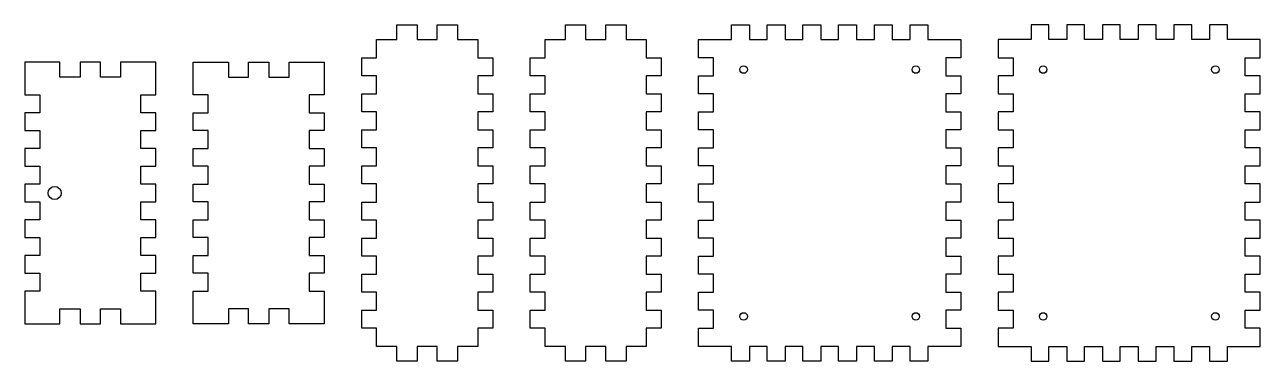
# Model space of a CAD drawing. Extents: x 10 to 340, y -45 to 45.
import ezdxf

# ---------------------------------------------------------------- set-up
doc = ezdxf.new("R2010")
doc.units = 0

# ---------------------------------------------------------------- blocks, each defined once
blk = doc.blocks.new('SHAPE2DVIEW004')
at = {"layer": 'Views', "color": 0}
for p, q in [((14, 35), (10, 35)), ((10, 35), (10, 31)), ((19.4, 35), (14, 35)), ((19.4, 31), (19.4, 35)), ((30.2, 35), (24.8, 35)), ((24.8, 35), (24.8, 31)), ((30.2, 31), (30.2, 35)), ((41, 35), (35.6, 35)), ((35.6, 35), (35.6, 31)), ((45, 35), (41, 35)), ((45, 31), (45, 35)), ((10, 31), (10, 26.23)), ((24.8, 31), (19.4, 31)), ((35.6, 31), (30.2, 31)), ((45, 26.23), (45, 31)), ((10, 26.23), (14, 26.23)), ((14, 26.23), (14, 21.46)), ((41, 21.46), (41, 26.23)), ((41, 26.23), (45, 26.23)), ((10, 21.46), (10, 16.69)), ((14, 21.46), (10, 21.46)), ((45, 21.46), (41, 21.46)), ((45, 16.69), (45, 21.46)), ((10, 16.69), (14, 16.69)), ((14, 16.69), (14, 11.92)), ((41, 11.92), (41, 16.69)), ((41, 16.69), (45, 16.69)), ((10, 11.92), (10, 7.15)), ((14, 11.92), (10, 11.92)), ((45, 11.92), (41, 11.92)), ((45, 7.15), (45, 11.92)), ((10, 7.15), (14, 7.15)), ((14, 7.15), (14, 2.38)), ((41, 2.38), (41, 7.15)), ((41, 7.15), (45, 7.15)), ((10, 2.38), (10, -2.38)), ((14, 2.38), (10, 2.38)), ((45, 2.38), (41, 2.38)), ((45, -2.38), (45, 2.38)), ((10, -2.38), (14, -2.38)), ((14, -2.38), (14, -7.15)), ((41, -7.15), (41, -2.38)), ((41, -2.38), (45, -2.38)), ((10, -7.15), (10, -11.92)), ((14, -7.15), (10, -7.15)), ((45, -7.15), (41, -7.15)), ((45, -11.92), (45, -7.15)), ((10, -11.92), (14, -11.92)), ((14, -11.92), (14, -16.69)), ((41, -16.69), (41, -11.92)), ((41, -11.92), (45, -11.92)), ((10, -16.69), (10, -21.46)), ((14, -16.69), (10, -16.69)), ((45, -16.69), (41, -16.69)), ((45, -21.46), (45, -16.69)), ((10, -21.46), (14, -21.46)), ((14, -21.46), (14, -26.23)), ((41, -26.23), (41, -21.46)), ((41, -21.46), (45, -21.46)), ((10, -26.23), (10, -31)), ((14, -26.23), (10, -26.23)), ((45, -26.23), (41, -26.23)), ((45, -31), (45, -26.23)), ((10, -31), (10, -35)), ((19.4, -31), (24.8, -31)), ((19.4, -35), (19.4, -31)), ((24.8, -31), (24.8, -35)), ((30.2, -31), (35.6, -31)), ((30.2, -35), (30.2, -31)), ((35.6, -31), (35.6, -35)), ((45, -35), (45, -31)), ((10, -35), (14, -35)), ((14, -35), (19.4, -35)), ((24.8, -35), (30.2, -35)), ((35.6, -35), (41, -35)), ((41, -35), (45, -35))]:
    blk.add_line(p, q, dxfattribs=at)
blk.add_circle((18, 0), 1.75, dxfattribs=at)
blk = doc.blocks.new('SHAPE2DVIEW002')
at = {"layer": 'Views', "color": 0}
for p, q in [((198.77, 41), (198.77, 45)), ((198.77, 45), (203.54, 45)), ((203.54, 45), (203.54, 41)), ((208.31, 41), (208.31, 45)), ((208.31, 45), (213.08, 45)), ((213.08, 45), (213.08, 41)), ((217.85, 41), (217.85, 45)), ((217.85, 45), (222.62, 45)), ((222.62, 45), (222.62, 41)), ((227.38, 41), (227.38, 45)), ((227.38, 45), (232.15, 45)), ((232.15, 45), (232.15, 41)), ((236.92, 41), (236.92, 45)), ((236.92, 45), (241.69, 45)), ((241.69, 45), (241.69, 41)), ((246.46, 41), (246.46, 45)), ((246.46, 45), (251.23, 45)), ((251.23, 45), (251.23, 41)), ((190, 41), (194, 41)), ((190, 36.18), (190, 41)), ((194, 41), (198.77, 41)), ((203.54, 41), (208.31, 41)), ((213.08, 41), (217.85, 41)), ((222.62, 41), (227.38, 41)), ((232.15, 41), (236.92, 41)), ((241.69, 41), (246.46, 41)), ((251.23, 41), (256, 41)), ((256, 41), (260, 41)), ((260, 41), (260, 36.18)), ((194, 36.18), (190, 36.18)), ((194, 31.35), (194, 36.18)), ((260, 36.18), (256, 36.18)), ((256, 36.18), (256, 31.35)), ((190, 31.35), (194, 31.35)), ((190, 26.53), (190, 31.35)), ((256, 31.35), (260, 31.35)), ((260, 31.35), (260, 26.53)), ((194, 26.53), (190, 26.53)), ((194, 21.71), (194, 26.53)), ((260, 26.53), (256, 26.53)), ((256, 26.53), (256, 21.71)), ((190, 21.71), (194, 21.71)), ((190, 16.88), (190, 21.71)), ((256, 21.71), (260, 21.71)), ((260, 21.71), (260, 16.88)), ((194, 16.88), (190, 16.88)), ((194, 12.06), (194, 16.88)), ((260, 16.88), (256, 16.88)), ((256, 16.88), (256, 12.06)), ((190, 12.06), (194, 12.06)), ((190, 7.24), (190, 12.06)), ((256, 12.06), (260, 12.06)), ((260, 12.06), (260, 7.24)), ((194, 7.24), (190, 7.24)), ((194, 2.41), (194, 7.24)), ((260, 7.24), (256, 7.24)), ((256, 7.24), (256, 2.41)), ((190, 2.41), (194, 2.41)), ((190, -2.41), (190, 2.41)), ((256, 2.41), (260, 2.41)), ((260, 2.41), (260, -2.41)), ((194, -2.41), (190, -2.41)), ((194, -7.24), (194, -2.41)), ((260, -2.41), (256, -2.41)), ((256, -2.41), (256, -7.24)), ((190, -7.24), (194, -7.24)), ((190, -12.06), (190, -7.24)), ((256, -7.24), (260, -7.24)), ((260, -7.24), (260, -12.06)), ((194, -12.06), (190, -12.06)), ((194, -16.88), (194, -12.06)), ((260, -12.06), (256, -12.06)), ((256, -12.06), (256, -16.88)), ((190, -16.88), (194, -16.88)), ((190, -21.71), (190, -16.88)), ((256, -16.88), (260, -16.88)), ((260, -16.88), (260, -21.71)), ((194, -21.71), (190, -21.71)), ((194, -26.53), (194, -21.71)), ((260, -21.71), (256, -21.71)), ((256, -21.71), (256, -26.53)), ((190, -26.53), (194, -26.53)), ((190, -31.35), (190, -26.53)), ((256, -26.53), (260, -26.53)), ((260, -26.53), (260, -31.35)), ((194, -31.35), (190, -31.35)), ((194, -36.18), (194, -31.35)), ((260, -31.35), (256, -31.35)), ((256, -31.35), (256, -36.18)), ((190, -36.18), (194, -36.18)), ((190, -41), (190, -36.18)), ((256, -36.18), (260, -36.18)), ((260, -36.18), (260, -41)), ((194, -41), (190, -41)), ((198.77, -41), (194, -41)), ((198.77, -45), (198.77, -41)), ((203.54, -41), (203.54, -45)), ((208.31, -41), (203.54, -41)), ((208.31, -45), (208.31, -41)), ((213.08, -41), (213.08, -45)), ((217.85, -41), (213.08, -41)), ((217.85, -45), (217.85, -41)), ((222.62, -41), (222.62, -45)), ((227.38, -41), (222.62, -41)), ((227.38, -45), (227.38, -41)), ((232.15, -41), (232.15, -45)), ((236.92, -41), (232.15, -41)), ((236.92, -45), (236.92, -41)), ((241.69, -41), (241.69, -45)), ((246.46, -41), (241.69, -41)), ((246.46, -45), (246.46, -41)), ((251.23, -41), (251.23, -45)), ((256, -41), (251.23, -41)), ((260, -41), (256, -41)), ((203.54, -45), (198.77, -45)), ((213.08, -45), (208.31, -45)), ((222.62, -45), (217.85, -45)), ((232.15, -45), (227.38, -45)), ((241.69, -45), (236.92, -45)), ((251.23, -45), (246.46, -45))]:
    blk.add_line(p, q, dxfattribs=at)
for centre in [(202, 33), (248, 33), (202, -33), (248, -33)]:
    blk.add_circle(centre, 1, dxfattribs=at)
blk = doc.blocks.new('SHAPE2DVIEW003')
at = {"layer": 'Views', "color": 0}
for p, q in [((55, 31), (55, 35)), ((55, 35), (59, 35)), ((59, 35), (64.4, 35)), ((64.4, 35), (64.4, 31)), ((69.8, 31), (69.8, 35)), ((69.8, 35), (75.2, 35)), ((75.2, 35), (75.2, 31)), ((80.6, 31), (80.6, 35)), ((80.6, 35), (86, 35)), ((86, 35), (90, 35)), ((90, 35), (90, 31)), ((55, 26.23), (55, 31)), ((64.4, 31), (69.8, 31)), ((75.2, 31), (80.6, 31)), ((90, 31), (90, 26.23)), ((59, 26.23), (55, 26.23)), ((59, 21.46), (59, 26.23)), ((90, 26.23), (86, 26.23)), ((86, 26.23), (86, 21.46)), ((55, 16.69), (55, 21.46)), ((55, 21.46), (59, 21.46)), ((86, 21.46), (90, 21.46)), ((90, 21.46), (90, 16.69)), ((59, 16.69), (55, 16.69)), ((59, 11.92), (59, 16.69)), ((90, 16.69), (86, 16.69)), ((86, 16.69), (86, 11.92)), ((55, 7.15), (55, 11.92)), ((55, 11.92), (59, 11.92)), ((86, 11.92), (90, 11.92)), ((90, 11.92), (90, 7.15)), ((59, 7.15), (55, 7.15)), ((59, 2.38), (59, 7.15)), ((90, 7.15), (86, 7.15)), ((86, 7.15), (86, 2.38)), ((55, -2.38), (55, 2.38)), ((55, 2.38), (59, 2.38)), ((86, 2.38), (90, 2.38)), ((90, 2.38), (90, -2.38)), ((59, -2.38), (55, -2.38)), ((59, -7.15), (59, -2.38)), ((90, -2.38), (86, -2.38)), ((86, -2.38), (86, -7.15)), ((55, -11.92), (55, -7.15)), ((55, -7.15), (59, -7.15)), ((86, -7.15), (90, -7.15)), ((90, -7.15), (90, -11.92)), ((59, -11.92), (55, -11.92)), ((59, -16.69), (59, -11.92)), ((90, -11.92), (86, -11.92)), ((86, -11.92), (86, -16.69)), ((55, -21.46), (55, -16.69)), ((55, -16.69), (59, -16.69)), ((86, -16.69), (90, -16.69)), ((90, -16.69), (90, -21.46)), ((59, -21.46), (55, -21.46)), ((59, -26.23), (59, -21.46)), ((90, -21.46), (86, -21.46)), ((86, -21.46), (86, -26.23)), ((55, -31), (55, -26.23)), ((55, -26.23), (59, -26.23)), ((86, -26.23), (90, -26.23)), ((90, -26.23), (90, -31)), ((55, -35), (55, -31)), ((69.8, -31), (64.4, -31)), ((64.4, -31), (64.4, -35)), ((69.8, -35), (69.8, -31)), ((80.6, -31), (75.2, -31)), ((75.2, -31), (75.2, -35)), ((80.6, -35), (80.6, -31)), ((90, -31), (90, -35)), ((59, -35), (55, -35)), ((64.4, -35), (59, -35)), ((75.2, -35), (69.8, -35)), ((86, -35), (80.6, -35)), ((90, -35), (86, -35))]:
    blk.add_line(p, q, dxfattribs=at)
blk = doc.blocks.new('SHAPE2DVIEW005')
at = {"layer": 'Views', "color": 0}
for p, q in [((109.4, 41), (109.4, 45)), ((109.4, 45), (114.8, 45)), ((114.8, 45), (114.8, 41)), ((120.2, 41), (120.2, 45)), ((120.2, 45), (125.6, 45)), ((125.6, 45), (125.6, 41)), ((104, 36.18), (104, 41)), ((104, 41), (109.4, 41)), ((114.8, 41), (120.2, 41)), ((125.6, 41), (131, 41)), ((131, 41), (131, 36.18)), ((100, 31.35), (100, 36.18)), ((100, 36.18), (104, 36.18)), ((131, 36.18), (135, 36.18)), ((135, 36.18), (135, 31.35)), ((104, 31.35), (100, 31.35)), ((104, 26.53), (104, 31.35)), ((135, 31.35), (131, 31.35)), ((131, 31.35), (131, 26.53)), ((100, 21.71), (100, 26.53)), ((100, 26.53), (104, 26.53)), ((131, 26.53), (135, 26.53)), ((135, 26.53), (135, 21.71)), ((104, 21.71), (100, 21.71)), ((104, 16.88), (104, 21.71)), ((135, 21.71), (131, 21.71)), ((131, 21.71), (131, 16.88)), ((100, 12.06), (100, 16.88)), ((100, 16.88), (104, 16.88)), ((131, 16.88), (135, 16.88)), ((135, 16.88), (135, 12.06)), ((104, 12.06), (100, 12.06)), ((104, 7.24), (104, 12.06)), ((135, 12.06), (131, 12.06)), ((131, 12.06), (131, 7.24)), ((100, 2.41), (100, 7.24)), ((100, 7.24), (104, 7.24)), ((131, 7.24), (135, 7.24)), ((135, 7.24), (135, 2.41)), ((104, 2.41), (100, 2.41)), ((104, -2.41), (104, 2.41)), ((135, 2.41), (131, 2.41)), ((131, 2.41), (131, -2.41)), ((100, -7.24), (100, -2.41)), ((100, -2.41), (104, -2.41)), ((131, -2.41), (135, -2.41)), ((135, -2.41), (135, -7.24)), ((104, -7.24), (100, -7.24)), ((104, -12.06), (104, -7.24)), ((135, -7.24), (131, -7.24)), ((131, -7.24), (131, -12.06)), ((100, -16.88), (100, -12.06)), ((100, -12.06), (104, -12.06)), ((131, -12.06), (135, -12.06)), ((135, -12.06), (135, -16.88)), ((104, -16.88), (100, -16.88)), ((104, -21.71), (104, -16.88)), ((135, -16.88), (131, -16.88)), ((131, -16.88), (131, -21.71)), ((100, -26.53), (100, -21.71)), ((100, -21.71), (104, -21.71)), ((131, -21.71), (135, -21.71)), ((135, -21.71), (135, -26.53)), ((104, -26.53), (100, -26.53)), ((104, -31.35), (104, -26.53)), ((135, -26.53), (131, -26.53)), ((131, -26.53), (131, -31.35)), ((100, -36.18), (100, -31.35)), ((100, -31.35), (104, -31.35)), ((131, -31.35), (135, -31.35)), ((135, -31.35), (135, -36.18)), ((104, -36.18), (100, -36.18)), ((104, -41), (104, -36.18)), ((135, -36.18), (131, -36.18)), ((131, -36.18), (131, -41)), ((109.4, -41), (104, -41)), ((109.4, -45), (109.4, -41)), ((120.2, -41), (114.8, -41)), ((114.8, -41), (114.8, -45)), ((120.2, -45), (120.2, -41)), ((131, -41), (125.6, -41)), ((125.6, -41), (125.6, -45)), ((114.8, -45), (109.4, -45)), ((125.6, -45), (120.2, -45))]:
    blk.add_line(p, q, dxfattribs=at)
blk = doc.blocks.new('SHAPE2DVIEW')
at = {"layer": 'Views', "color": 0}
for p, q in [((154.4, 41), (154.4, 45)), ((154.4, 45), (159.8, 45)), ((159.8, 45), (159.8, 41)), ((165.2, 41), (165.2, 45)), ((165.2, 45), (170.6, 45)), ((170.6, 45), (170.6, 41)), ((149, 36.18), (149, 41)), ((149, 41), (154.4, 41)), ((159.8, 41), (165.2, 41)), ((170.6, 41), (176, 41)), ((176, 41), (176, 36.18)), ((145, 31.35), (145, 36.18)), ((145, 36.18), (149, 36.18)), ((176, 36.18), (180, 36.18)), ((180, 36.18), (180, 31.35)), ((149, 31.35), (145, 31.35)), ((149, 26.53), (149, 31.35)), ((180, 31.35), (176, 31.35)), ((176, 31.35), (176, 26.53)), ((145, 21.71), (145, 26.53)), ((145, 26.53), (149, 26.53)), ((176, 26.53), (180, 26.53)), ((180, 26.53), (180, 21.71)), ((149, 21.71), (145, 21.71)), ((149, 16.88), (149, 21.71)), ((180, 21.71), (176, 21.71)), ((176, 21.71), (176, 16.88)), ((145, 12.06), (145, 16.88)), ((145, 16.88), (149, 16.88)), ((176, 16.88), (180, 16.88)), ((180, 16.88), (180, 12.06)), ((149, 12.06), (145, 12.06)), ((149, 7.24), (149, 12.06)), ((180, 12.06), (176, 12.06)), ((176, 12.06), (176, 7.24)), ((145, 2.41), (145, 7.24)), ((145, 7.24), (149, 7.24)), ((176, 7.24), (180, 7.24)), ((180, 7.24), (180, 2.41)), ((149, 2.41), (145, 2.41)), ((149, -2.41), (149, 2.41)), ((180, 2.41), (176, 2.41)), ((176, 2.41), (176, -2.41)), ((145, -7.24), (145, -2.41)), ((145, -2.41), (149, -2.41)), ((176, -2.41), (180, -2.41)), ((180, -2.41), (180, -7.24)), ((149, -7.24), (145, -7.24)), ((149, -12.06), (149, -7.24)), ((180, -7.24), (176, -7.24)), ((176, -7.24), (176, -12.06)), ((145, -16.88), (145, -12.06)), ((145, -12.06), (149, -12.06)), ((176, -12.06), (180, -12.06)), ((180, -12.06), (180, -16.88)), ((149, -16.88), (145, -16.88)), ((149, -21.71), (149, -16.88)), ((180, -16.88), (176, -16.88)), ((176, -16.88), (176, -21.71)), ((145, -26.53), (145, -21.71)), ((145, -21.71), (149, -21.71)), ((176, -21.71), (180, -21.71)), ((180, -21.71), (180, -26.53)), ((149, -26.53), (145, -26.53)), ((149, -31.35), (149, -26.53)), ((180, -26.53), (176, -26.53)), ((176, -26.53), (176, -31.35)), ((145, -36.18), (145, -31.35)), ((145, -31.35), (149, -31.35)), ((176, -31.35), (180, -31.35)), ((180, -31.35), (180, -36.18)), ((149, -36.18), (145, -36.18)), ((149, -41), (149, -36.18)), ((180, -36.18), (176, -36.18)), ((176, -36.18), (176, -41)), ((154.4, -41), (149, -41)), ((154.4, -45), (154.4, -41)), ((165.2, -41), (159.8, -41)), ((159.8, -41), (159.8, -45)), ((165.2, -45), (165.2, -41)), ((176, -41), (170.6, -41)), ((170.6, -41), (170.6, -45)), ((159.8, -45), (154.4, -45)), ((170.6, -45), (165.2, -45))]:
    blk.add_line(p, q, dxfattribs=at)
blk = doc.blocks.new('SHAPE2DVIEW001')
at = {"layer": 'Views', "color": 0}
for p, q in [((278.77, 45), (278.77, 41)), ((283.54, 45), (278.77, 45)), ((283.54, 41), (283.54, 45)), ((288.31, 45), (288.31, 41)), ((293.08, 45), (288.31, 45)), ((293.08, 41), (293.08, 45)), ((297.85, 45), (297.85, 41)), ((302.62, 45), (297.85, 45)), ((302.62, 41), (302.62, 45)), ((307.38, 45), (307.38, 41)), ((312.15, 45), (307.38, 45)), ((312.15, 41), (312.15, 45)), ((316.92, 45), (316.92, 41)), ((321.69, 45), (316.92, 45)), ((321.69, 41), (321.69, 45)), ((326.46, 45), (326.46, 41)), ((331.23, 45), (326.46, 45)), ((331.23, 41), (331.23, 45)), ((270, 41), (270, 36.18)), ((274, 41), (270, 41)), ((278.77, 41), (274, 41)), ((288.31, 41), (283.54, 41)), ((297.85, 41), (293.08, 41)), ((307.38, 41), (302.62, 41)), ((316.92, 41), (312.15, 41)), ((326.46, 41), (321.69, 41)), ((336, 41), (331.23, 41)), ((340, 41), (336, 41)), ((340, 36.18), (340, 41)), ((270, 36.18), (274, 36.18)), ((274, 36.18), (274, 31.35)), ((336, 31.35), (336, 36.18)), ((336, 36.18), (340, 36.18)), ((270, 31.35), (270, 26.53)), ((274, 31.35), (270, 31.35)), ((340, 31.35), (336, 31.35)), ((340, 26.53), (340, 31.35)), ((270, 26.53), (274, 26.53)), ((274, 26.53), (274, 21.71)), ((336, 21.71), (336, 26.53)), ((336, 26.53), (340, 26.53)), ((270, 21.71), (270, 16.88)), ((274, 21.71), (270, 21.71)), ((340, 21.71), (336, 21.71)), ((340, 16.88), (340, 21.71)), ((270, 16.88), (274, 16.88)), ((274, 16.88), (274, 12.06)), ((336, 12.06), (336, 16.88)), ((336, 16.88), (340, 16.88)), ((270, 12.06), (270, 7.24)), ((274, 12.06), (270, 12.06)), ((340, 12.06), (336, 12.06)), ((340, 7.24), (340, 12.06)), ((270, 7.24), (274, 7.24)), ((274, 7.24), (274, 2.41)), ((336, 2.41), (336, 7.24)), ((336, 7.24), (340, 7.24)), ((270, 2.41), (270, -2.41)), ((274, 2.41), (270, 2.41)), ((340, 2.41), (336, 2.41)), ((340, -2.41), (340, 2.41)), ((270, -2.41), (274, -2.41)), ((274, -2.41), (274, -7.24)), ((336, -7.24), (336, -2.41)), ((336, -2.41), (340, -2.41)), ((270, -7.24), (270, -12.06)), ((274, -7.24), (270, -7.24)), ((340, -7.24), (336, -7.24)), ((340, -12.06), (340, -7.24)), ((270, -12.06), (274, -12.06)), ((274, -12.06), (274, -16.88)), ((336, -16.88), (336, -12.06)), ((336, -12.06), (340, -12.06)), ((270, -16.88), (270, -21.71)), ((274, -16.88), (270, -16.88)), ((340, -16.88), (336, -16.88)), ((340, -21.71), (340, -16.88)), ((270, -21.71), (274, -21.71)), ((274, -21.71), (274, -26.53)), ((336, -26.53), (336, -21.71)), ((336, -21.71), (340, -21.71)), ((270, -26.53), (270, -31.35)), ((274, -26.53), (270, -26.53)), ((340, -26.53), (336, -26.53)), ((340, -31.35), (340, -26.53)), ((270, -31.35), (274, -31.35)), ((274, -31.35), (274, -36.18)), ((336, -36.18), (336, -31.35)), ((336, -31.35), (340, -31.35)), ((270, -36.18), (270, -41)), ((274, -36.18), (270, -36.18)), ((340, -36.18), (336, -36.18)), ((340, -41), (340, -36.18)), ((270, -41), (274, -41)), ((274, -41), (278.77, -41)), ((278.77, -41), (278.77, -45)), ((283.54, -45), (283.54, -41)), ((283.54, -41), (288.31, -41)), ((288.31, -41), (288.31, -45)), ((293.08, -45), (293.08, -41)), ((293.08, -41), (297.85, -41)), ((297.85, -41), (297.85, -45)), ((302.62, -45), (302.62, -41)), ((302.62, -41), (307.38, -41)), ((307.38, -41), (307.38, -45)), ((312.15, -45), (312.15, -41)), ((312.15, -41), (316.92, -41)), ((316.92, -41), (316.92, -45)), ((321.69, -45), (321.69, -41)), ((321.69, -41), (326.46, -41)), ((326.46, -41), (326.46, -45)), ((331.23, -45), (331.23, -41)), ((331.23, -41), (336, -41)), ((336, -41), (340, -41)), ((278.77, -45), (283.54, -45)), ((288.31, -45), (293.08, -45)), ((297.85, -45), (302.62, -45)), ((307.38, -45), (312.15, -45)), ((316.92, -45), (321.69, -45)), ((326.46, -45), (331.23, -45))]:
    blk.add_line(p, q, dxfattribs=at)
for centre in [(282, 33), (328, 33), (282, -33), (328, -33)]:
    blk.add_circle(centre, 1, dxfattribs=at)

msp = doc.modelspace()

# ---------------------------------------------------------------- block references
at = {"layer": 'Views', "color": 0}
for name in ['SHAPE2DVIEW005', 'SHAPE2DVIEW', 'SHAPE2DVIEW002', 'SHAPE2DVIEW001', 'SHAPE2DVIEW004', 'SHAPE2DVIEW003']:
    msp.add_blockref(name, (0, 0), dxfattribs=at)

doc.saveas('drawing.dxf')
